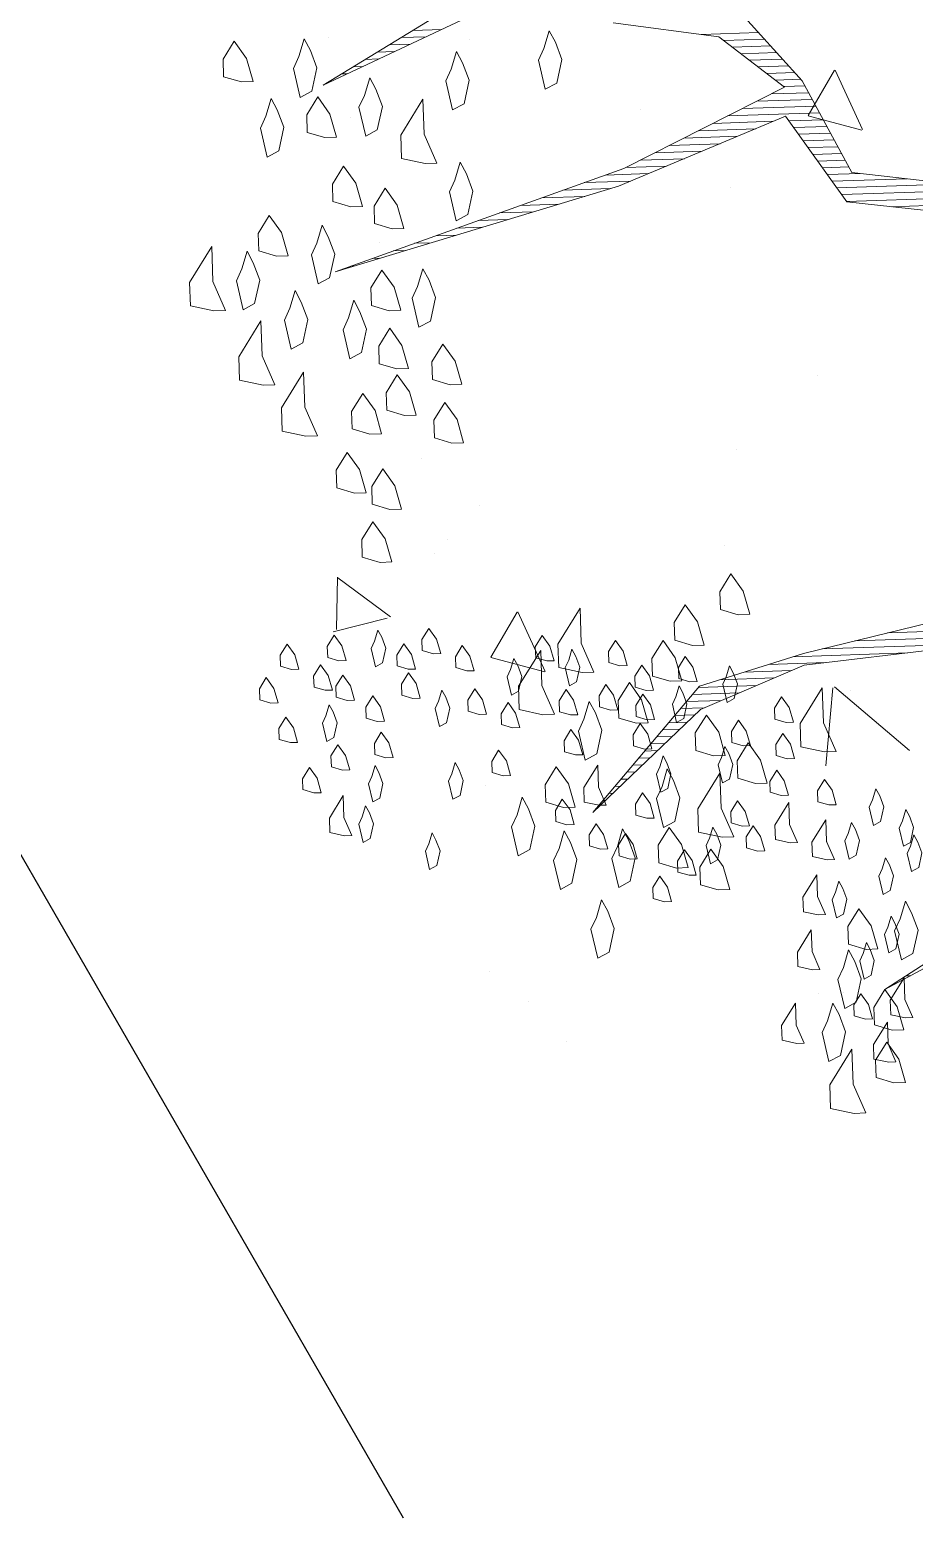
# Model space of a CAD drawing. Header units: millimetres. Extents: x 111 to 1506, y 14 to 566.
# Drawn here: x 221.863 to 222.759, y 203.567 to 205.075 of the extents above; entities that cross this region are included whole.
import ezdxf

# ---------------------------------------------------------------- set-up
doc = ezdxf.new("R2010")
doc.units = ezdxf.units.MM
doc.layers.add('ARBOLES', color=78, linetype='Continuous', lineweight=5)

# ---------------------------------------------------------------- blocks, each defined once
blk = doc.blocks.new('*X16')
at = {"color": 0}
for p, q in [((16.5355, 16.78), (16.5722, 16.78)), ((16.5531, 16.79), (16.5956, 16.79)), ((16.5001, 16.76), (16.5256, 16.76)), ((16.5178, 16.77), (16.5489, 16.77)), ((16.9732, 16.77), (17.0563, 16.77)), ((17.0054, 16.76), (17.0647, 16.76)), ((16.4647, 16.74), (16.4789, 16.74)), ((16.4824, 16.75), (16.5022, 16.75)), ((17.0177, 16.75), (17.0732, 16.75)), ((17.0299, 16.74), (17.0817, 16.74)), ((16.4293, 16.72), (16.4322, 16.72)), ((16.447, 16.73), (16.4556, 16.73)), ((17.0421, 16.73), (17.0901, 16.73)), ((17.0543, 16.72), (17.0986, 16.72)), ((17.0665, 16.71), (17.1071, 16.71)), ((17.0788, 16.7), (17.1155, 16.7)), ((17.091, 16.69), (17.1213, 16.69)), ((17.0504, 16.67), (17.1313, 16.67)), ((17.0719, 16.68), (17.1263, 16.68)), ((17.0073, 16.65), (17.1413, 16.65)), ((17.0288, 16.66), (17.1363, 16.66)), ((16.9642, 16.63), (17.0477, 16.63)), ((16.9858, 16.64), (17.0741, 16.64)), ((17.0964, 16.64), (17.1463, 16.64)), ((17.1031, 16.63), (17.1513, 16.63)), ((16.9211, 16.61), (16.995, 16.61)), ((16.9427, 16.62), (17.0214, 16.62)), ((17.1097, 16.62), (17.1563, 16.62)), ((17.1164, 16.61), (17.1613, 16.61)), ((16.8565, 16.58), (16.9159, 16.58)), ((16.8781, 16.59), (16.9423, 16.59)), ((16.8996, 16.6), (16.9686, 16.6)), ((17.1231, 16.6), (17.1663, 16.6)), ((17.1297, 16.59), (17.1713, 16.59)), ((17.1364, 16.58), (17.1763, 16.58)), ((16.7953, 16.56), (16.8632, 16.56)), ((16.8265, 16.57), (16.8895, 16.57)), ((17.1431, 16.57), (17.1813, 16.57)), ((17.1497, 16.56), (17.1971, 16.56)), ((16.7328, 16.54), (16.7955, 16.54)), ((16.764, 16.55), (16.8332, 16.55)), ((17.1564, 16.55), (17.2651, 16.55)), ((17.163, 16.54), (17.3331, 16.54)), ((16.6703, 16.52), (16.7201, 16.52)), ((16.7015, 16.53), (16.7578, 16.53)), ((17.1697, 16.53), (17.401, 16.53)), ((17.1764, 16.52), (17.469, 16.52)), ((16.6078, 16.5), (16.6447, 16.5)), ((16.639, 16.51), (16.6824, 16.51)), ((17.2412, 16.51), (17.7938, 16.51)), ((16.5453, 16.48), (16.5693, 16.48)), ((16.5765, 16.49), (16.607, 16.49)), ((16.4515, 16.45), (16.4563, 16.45)), ((16.4828, 16.46), (16.494, 16.46)), ((16.514, 16.47), (16.5317, 16.47)), ((17.2149, 15.89), (17.3677, 15.89)), ((17.1189, 15.87), (17.3117, 15.87)), ((17.1669, 15.88), (17.3397, 15.88)), ((17.0401, 15.85), (17.1235, 15.85)), ((17.0761, 15.86), (17.2435, 15.86)), ((16.9681, 15.83), (17.0472, 15.83)), ((17.0041, 15.84), (17.0729, 15.84)), ((16.919, 15.8), (16.9701, 15.8)), ((16.9281, 15.81), (16.9958, 15.81)), ((16.9371, 15.82), (17.0215, 15.82)), ((16.9009, 15.78), (16.9301, 15.78)), ((16.91, 15.79), (16.9444, 15.79)), ((16.8829, 15.76), (16.9077, 15.76)), ((16.8919, 15.77), (16.9189, 15.77)), ((16.8648, 15.74), (16.8853, 15.74)), ((16.8738, 15.75), (16.8965, 15.75)), ((16.8467, 15.72), (16.863, 15.72)), ((16.8557, 15.73), (16.8742, 15.73)), ((16.8286, 15.7), (16.8406, 15.7)), ((16.8376, 15.71), (16.8518, 15.71)), ((16.8014, 15.67), (16.8071, 15.67)), ((16.8105, 15.68), (16.8183, 15.68)), ((16.8195, 15.69), (16.8295, 15.69)), ((16.7833, 15.65), (16.7848, 15.65)), ((16.7924, 15.66), (16.7959, 15.66)), ((17.2254, 15.39), (17.2317, 15.39)), ((17.2087, 15.38), (17.2117, 15.38))]:
    blk.add_line(p, q, dxfattribs=at)
blk = doc.blocks.new('E1E')
at = {"layer": 'ARBOLES', "ltscale": 0.2}
for p, q in [((96.0598, 59.5667), (96.0598, 59.5667)), ((96.122, 59.5391), (96.122, 59.5391)), ((96.1796, 59.5223), (96.1796, 59.5223)), ((95.7699, 59.3841), (95.7699, 59.3841)), ((95.7975, 59.3971), (95.7975, 59.3971)), ((96.2691, 59.314), (96.2691, 59.314)), ((95.857, 59.2206), (95.857, 59.2206)), ((96.5118, 59.2106), (96.4571, 59.1706)), ((96.5318, 59.147), (96.5092, 59.2067)), ((96.3217, 59.1674), (96.2544, 59.159)), ((96.3128, 59.1041), (96.322, 59.1672)), ((96.5311, 59.1477), (96.4538, 59.1674)), ((96.3122, 59.1036), (96.2542, 59.1583)), ((95.9214, 59.0448), (95.8936, 59.1364)), ((95.92, 59.0432), (95.8063, 59.0804)), ((96.4334, 59.0761), (96.4334, 59.0761)), ((95.9008, 59.0394), (95.9008, 59.0394)), ((95.9924, 59.0443), (95.9924, 59.0443)), ((96.4248, 59.0542), (96.4248, 59.0542)), ((96.4042, 59.0005), (96.4042, 59.0005)), ((96.4916, 58.9742), (96.4916, 58.9742)), ((96.1089, 58.9342), (96.1089, 58.9342)), ((96.1395, 58.8197), (96.1395, 58.8197)), ((96.6386, 58.7496), (96.6386, 58.7496)), ((96.0816, 58.6988), (96.0816, 58.6988)), ((96.7277, 58.6218), (96.7277, 58.6218)), ((96.7897, 58.5418), (96.7897, 58.5418)), ((96.2657, 58.527), (96.2657, 58.527)), ((96.4032, 58.4799), (96.4032, 58.4799)), ((96.6289, 58.4788), (96.6289, 58.4788)), ((96.2114, 58.4099), (96.1441, 58.4015)), ((96.2025, 58.3466), (96.2117, 58.4097)), ((96.2019, 58.3461), (96.1439, 58.4008))]:
    blk.add_line(p, q, dxfattribs=at)
for points in [[(95.7024, 59.5158), (95.7313, 59.5209), (95.7429, 59.4949), (95.7343, 59.4442), (95.7169, 59.4833), (95.6894, 59.51)], [(95.6714, 59.463), (95.6938, 59.4652), (95.7025, 59.4457), (95.6981, 59.4204), (95.6764, 59.4341), (95.6584, 59.4572)], [(95.7748, 59.4233), (95.7755, 59.4392), (95.7545, 59.4688), (95.7444, 59.4565), (95.7495, 59.4276), (95.7647, 59.411), (95.7769, 59.4009)], [(95.7992, 59.463), (95.8172, 59.4662), (95.8245, 59.4499), (95.8191, 59.4183), (95.8082, 59.4427), (95.791, 59.4594)], [(96.0834, 59.4127), (96.0842, 59.4286), (96.0632, 59.4582), (96.0531, 59.4459), (96.0581, 59.417), (96.0733, 59.4004), (96.0856, 59.3903)], [(95.6867, 59.4421), (95.7048, 59.4453), (95.712, 59.4291), (95.7066, 59.3974), (95.6957, 59.4218), (95.6786, 59.4385)], [(96.4055, 59.4359), (96.4235, 59.439), (96.4308, 59.4228), (96.4254, 59.3912), (96.4145, 59.4155), (96.3973, 59.4323)], [(96.3065, 59.4064), (96.307, 59.4164), (96.2939, 59.4349), (96.2876, 59.4272), (96.2907, 59.4091), (96.3002, 59.3988), (96.3079, 59.3924)], [(96.3942, 59.4065), (96.3946, 59.4164), (96.3815, 59.435), (96.3752, 59.4273), (96.3784, 59.4092), (96.3879, 59.3988), (96.3956, 59.3925)], [(95.6974, 59.4045), (95.7198, 59.4066), (95.7285, 59.3871), (95.7242, 59.3618), (95.7025, 59.3755), (95.6844, 59.3987)], [(95.7328, 59.4042), (95.7468, 59.4056), (95.7522, 59.3934), (95.7495, 59.3776), (95.736, 59.3862), (95.7247, 59.4006)], [(96.4597, 59.4016), (96.4737, 59.4029), (96.4791, 59.3907), (96.4764, 59.3749), (96.4629, 59.3835), (96.4516, 59.398)], [(95.6881, 59.3843), (95.7062, 59.3875), (95.7134, 59.3712), (95.708, 59.3396), (95.6971, 59.364), (95.68, 59.3807)], [(95.7813, 59.3561), (95.782, 59.372), (95.761, 59.4016), (95.7509, 59.3893), (95.756, 59.3604), (95.7712, 59.3438), (95.7835, 59.3337)], [(96.1572, 59.352), (96.1579, 59.3679), (96.1369, 59.3975), (96.1268, 59.3852), (96.1319, 59.3563), (96.1471, 59.3397), (96.1594, 59.3296)], [(96.4019, 59.3564), (96.4024, 59.3663), (96.3892, 59.3848), (96.3829, 59.3771), (96.3861, 59.3591), (96.3956, 59.3487), (96.4033, 59.3424)], [(95.815, 59.3727), (95.8331, 59.3758), (95.8404, 59.3596), (95.835, 59.328), (95.8241, 59.3523), (95.8069, 59.369)], [(96.0922, 59.323), (96.0929, 59.3389), (96.0719, 59.3686), (96.0618, 59.3563), (96.0669, 59.3274), (96.0821, 59.3107), (96.0944, 59.3006)], [(96.2201, 59.3333), (96.2208, 59.3492), (96.1999, 59.3788), (96.1897, 59.3665), (96.1948, 59.3376), (96.21, 59.321), (96.2223, 59.3108)], [(95.7654, 59.3311), (95.7658, 59.341), (95.7527, 59.3595), (95.7464, 59.3518), (95.7496, 59.3338), (95.7591, 59.3234), (95.7667, 59.3171)], [(96.0138, 59.3638), (96.0278, 59.3651), (96.0333, 59.3529), (96.0306, 59.3371), (96.017, 59.3457), (96.0057, 59.3601)], [(96.438, 59.3627), (96.452, 59.3641), (96.4575, 59.3519), (96.4548, 59.3361), (96.4412, 59.3446), (96.4299, 59.3591)], [(96.5094, 59.3555), (96.5234, 59.3569), (96.5289, 59.3447), (96.5262, 59.3289), (96.5126, 59.3375), (96.5013, 59.3519)], [(96.0721, 59.3313), (96.0861, 59.3326), (96.0916, 59.3205), (96.0889, 59.3046), (96.0753, 59.3132), (96.064, 59.3277)], [(96.1101, 59.3336), (96.1241, 59.3349), (96.1295, 59.3227), (96.1268, 59.3069), (96.1133, 59.3155), (96.1019, 59.3299)], [(96.3125, 59.3165), (96.3129, 59.3265), (96.2998, 59.345), (96.2935, 59.3373), (96.2967, 59.3192), (96.3062, 59.3089), (96.3138, 59.3025)], [(96.3947, 59.3288), (96.4087, 59.3302), (96.4141, 59.318), (96.4114, 59.3022), (96.3979, 59.3107), (96.3866, 59.3252)], [(96.4815, 59.309), (96.4819, 59.3189), (96.4688, 59.3374), (96.4625, 59.3297), (96.4656, 59.3117), (96.4751, 59.3013), (96.4828, 59.295)], [(95.7394, 59.2751), (95.7402, 59.291), (95.7192, 59.3206), (95.7091, 59.3083), (95.7141, 59.2794), (95.7293, 59.2628), (95.7416, 59.2527)], [(95.7496, 59.2899), (95.75, 59.2999), (95.7369, 59.3184), (95.7306, 59.3107), (95.7338, 59.2926), (95.7433, 59.2823), (95.751, 59.2759)], [(95.764, 59.325), (95.7864, 59.3272), (95.7951, 59.3077), (95.7908, 59.2824), (95.7691, 59.2961), (95.751, 59.3192)], [(95.9584, 59.3258), (95.9809, 59.328), (95.9895, 59.3085), (95.9852, 59.2832), (95.9635, 59.2969), (95.9454, 59.3201)], [(95.998, 59.3226), (96.0121, 59.324), (96.0175, 59.3118), (96.0148, 59.296), (96.0012, 59.3046), (95.9899, 59.319)], [(96.0156, 59.3201), (96.038, 59.3223), (96.0467, 59.3028), (96.0423, 59.2775), (96.0206, 59.2912), (96.0025, 59.3143)], [(96.1593, 59.3214), (96.1733, 59.3228), (96.1788, 59.3106), (96.1761, 59.2948), (96.1625, 59.3033), (96.1512, 59.3178)], [(96.5497, 59.3199), (96.5637, 59.3212), (96.5691, 59.309), (96.5664, 59.2932), (96.5528, 59.3018), (96.5415, 59.3162)], [(95.8246, 59.2746), (95.825, 59.2846), (95.8119, 59.3031), (95.8056, 59.2954), (95.8088, 59.2773), (95.8183, 59.267), (95.826, 59.2606)], [(95.8341, 59.3081), (95.8521, 59.3112), (95.8594, 59.295), (95.854, 59.2634), (95.8431, 59.2878), (95.8259, 59.3045)], [(95.9918, 59.2711), (95.9922, 59.2811), (95.9791, 59.2996), (95.9728, 59.2919), (95.9759, 59.2738), (95.9854, 59.2635), (95.9931, 59.2571)], [(96.171, 59.3036), (96.1934, 59.3058), (96.2021, 59.2863), (96.1978, 59.261), (96.1761, 59.2747), (96.158, 59.2978)], [(96.2538, 59.2953), (96.2678, 59.2966), (96.2732, 59.2844), (96.2705, 59.2686), (96.2569, 59.2772), (96.2456, 59.2916)], [(96.0691, 59.2348), (96.0698, 59.2507), (96.0488, 59.2804), (96.0387, 59.2681), (96.0438, 59.2392), (96.059, 59.2225), (96.0713, 59.2124)], [(96.0717, 59.2775), (96.0857, 59.2789), (96.0912, 59.2667), (96.0885, 59.2509), (96.0749, 59.2594), (96.0636, 59.2739)], [(96.1318, 59.2848), (96.1499, 59.288), (96.1571, 59.2717), (96.1517, 59.2401), (96.1408, 59.2645), (96.1237, 59.2812)], [(96.4209, 59.2918), (96.4349, 59.2931), (96.4404, 59.2809), (96.4377, 59.2651), (96.4241, 59.2737), (96.4128, 59.2881)], [(96.4643, 59.2819), (96.4783, 59.2832), (96.4837, 59.271), (96.481, 59.2552), (96.4675, 59.2638), (96.4562, 59.2782)], [(96.4941, 59.2805), (96.5081, 59.2819), (96.5136, 59.2697), (96.5109, 59.2539), (96.4973, 59.2625), (96.486, 59.2769)], [(95.9317, 59.2639), (95.9457, 59.2652), (95.9511, 59.253), (95.9484, 59.2372), (95.9349, 59.2458), (95.9236, 59.2602)], [(95.978, 59.2644), (96.0069, 59.2695), (96.0185, 59.2435), (96.0099, 59.1929), (95.9925, 59.2319), (95.965, 59.2586)], [(96.3609, 59.2407), (96.3613, 59.2506), (96.3482, 59.2691), (96.3419, 59.2614), (96.3451, 59.2434), (96.3546, 59.233), (96.3622, 59.2267)], [(96.5416, 59.2724), (96.5556, 59.2738), (96.561, 59.2616), (96.5583, 59.2458), (96.5447, 59.2544), (96.5334, 59.2688)], [(95.7826, 59.2267), (95.7831, 59.2367), (95.77, 59.2552), (95.7636, 59.2475), (95.7668, 59.2294), (95.7763, 59.219), (95.784, 59.2127)], [(95.849, 59.2417), (95.8671, 59.2448), (95.8743, 59.2286), (95.8689, 59.197), (95.8581, 59.2213), (95.8409, 59.2381)], [(95.8987, 59.2394), (95.9168, 59.2426), (95.924, 59.2264), (95.9186, 59.1947), (95.9078, 59.2191), (95.8906, 59.2358)], [(95.9606, 59.2427), (95.9746, 59.244), (95.98, 59.2318), (95.9773, 59.216), (95.9638, 59.2246), (95.9525, 59.239)], [(96.0808, 59.2134), (96.0812, 59.2233), (96.0681, 59.2418), (96.0618, 59.2341), (96.065, 59.2161), (96.0745, 59.2057), (96.0822, 59.1994)], [(96.1884, 59.1944), (96.1891, 59.2103), (96.1681, 59.24), (96.158, 59.2277), (96.1631, 59.1988), (96.1783, 59.1821), (96.1906, 59.172)], [(96.1815, 59.2387), (96.1955, 59.2401), (96.201, 59.2279), (96.1983, 59.2121), (96.1847, 59.2207), (96.1734, 59.2351)], [(96.3911, 59.2493), (96.4051, 59.2506), (96.4106, 59.2385), (96.4079, 59.2226), (96.3943, 59.2312), (96.383, 59.2457)], [(96.4923, 59.2408), (96.5063, 59.2421), (96.5118, 59.2299), (96.5091, 59.2141), (96.4955, 59.2227), (96.4842, 59.2371)], [(95.8373, 59.2024), (95.8377, 59.2123), (95.8246, 59.2308), (95.8183, 59.2231), (95.8215, 59.2051), (95.831, 59.1947), (95.8387, 59.1884)], [(96.2651, 59.237), (96.2791, 59.2384), (96.2845, 59.2262), (96.2818, 59.2104), (96.2683, 59.2189), (96.257, 59.2334)], [(96.3089, 59.237), (96.3229, 59.2384), (96.3284, 59.2262), (96.3257, 59.2104), (96.3121, 59.219), (96.3008, 59.2334)], [(96.4607, 59.2023), (96.4612, 59.2123), (96.4481, 59.2308), (96.4418, 59.2231), (96.4449, 59.205), (96.4544, 59.1947), (96.4621, 59.1883)], [(95.761, 59.1879), (95.7614, 59.1978), (95.7483, 59.2163), (95.742, 59.2086), (95.7452, 59.1906), (95.7546, 59.1802), (95.7623, 59.1738)], [(96.0153, 59.1745), (96.0158, 59.1844), (96.0027, 59.2029), (95.9963, 59.1952), (95.9995, 59.1772), (96.009, 59.1668), (96.0167, 59.1605)], [(96.2368, 59.2082), (96.2658, 59.2133), (96.2773, 59.1873), (96.2687, 59.1367), (96.2513, 59.1757), (96.2238, 59.2024)], [(96.4097, 59.2186), (96.4237, 59.2199), (96.4291, 59.2077), (96.4264, 59.1919), (96.4129, 59.2005), (96.4016, 59.215)], [(95.7818, 59.163), (95.7822, 59.173), (95.7691, 59.1915), (95.7628, 59.1838), (95.766, 59.1657), (95.7754, 59.1553), (95.7831, 59.149)], [(95.9304, 59.1902), (95.9444, 59.1916), (95.9498, 59.1794), (95.9471, 59.1636), (95.9336, 59.1722), (95.9222, 59.1866)], [(95.965, 59.1885), (95.9875, 59.1907), (95.9961, 59.1712), (95.9918, 59.1459), (95.9701, 59.1596), (95.952, 59.1827)], [(96.1061, 59.2003), (96.1201, 59.2017), (96.1255, 59.1895), (96.1228, 59.1736), (96.1093, 59.1822), (96.098, 59.1967)], [(96.2055, 59.1958), (96.2195, 59.1972), (96.2249, 59.185), (96.2222, 59.1692), (96.2087, 59.1778), (96.1974, 59.1922)], [(96.2941, 59.172), (96.2945, 59.1819), (96.2814, 59.2004), (96.2751, 59.1927), (96.2783, 59.1747), (96.2877, 59.1643), (96.2954, 59.158)], [(96.3428, 59.1937), (96.3568, 59.195), (96.3623, 59.1828), (96.3596, 59.167), (96.346, 59.1756), (96.3347, 59.1901)], [(96.3885, 59.1896), (96.4025, 59.191), (96.4079, 59.1788), (96.4052, 59.163), (96.3916, 59.1716), (96.3803, 59.186)], [(95.8251, 59.1531), (95.8256, 59.163), (95.8125, 59.1816), (95.8062, 59.1739), (95.8093, 59.1558), (95.8188, 59.1454), (95.8265, 59.1391)], [(95.8721, 59.1789), (95.8861, 59.1803), (95.8915, 59.1681), (95.8888, 59.1522), (95.8753, 59.1608), (95.864, 59.1753)], [(96.0251, 59.1763), (96.0475, 59.1784), (96.0562, 59.1589), (96.0518, 59.1336), (96.0301, 59.1473), (96.012, 59.1705)], [(96.1165, 59.166), (96.1305, 59.1673), (96.136, 59.1551), (96.1333, 59.1393), (96.1197, 59.1479), (96.1084, 59.1623)], [(96.127, 59.1749), (96.1494, 59.1771), (96.1581, 59.1575), (96.1538, 59.1322), (96.1321, 59.146), (96.114, 59.1691)], [(96.1626, 59.1719), (96.1766, 59.1732), (96.182, 59.161), (96.1793, 59.1452), (96.1658, 59.1538), (96.1545, 59.1682)], [(95.9964, 59.1514), (96.0104, 59.1528), (96.0158, 59.1406), (96.0131, 59.1248), (95.9995, 59.1334), (95.9882, 59.1478)], [(96.0949, 59.1271), (96.0953, 59.137), (96.0822, 59.1555), (96.0759, 59.1479), (96.0791, 59.1298), (96.0885, 59.1194), (96.0962, 59.1131)], [(96.2326, 59.1349), (96.2331, 59.1448), (96.22, 59.1633), (96.2137, 59.1556), (96.2168, 59.1376), (96.2263, 59.1272), (96.234, 59.1209)], [(95.9403, 59.146), (95.9544, 59.1473), (95.9598, 59.1351), (95.9571, 59.1193), (95.9435, 59.1279), (95.9322, 59.1423)], [(96.131, 59.1334), (96.145, 59.1348), (96.1504, 59.1226), (96.1477, 59.1068), (96.1342, 59.1154), (96.1229, 59.1298)], [(96.2116, 59.1424), (96.2405, 59.1475), (96.2521, 59.1215), (96.2434, 59.0709), (96.2261, 59.1099), (96.1986, 59.1366)], [(96.257, 59.1457), (96.271, 59.1471), (96.2765, 59.1349), (96.2738, 59.1191), (96.2602, 59.1277), (96.2489, 59.1421)], [(95.9015, 59.1212), (95.9304, 59.1263), (95.942, 59.1003), (95.9333, 59.0497), (95.916, 59.0887), (95.8885, 59.1154)], [(96.1082, 59.112), (96.1306, 59.1142), (96.1393, 59.0946), (96.135, 59.0693), (96.1133, 59.0831), (96.0952, 59.1062)], [(96.1721, 59.1177), (96.1861, 59.119), (96.1916, 59.1068), (96.1889, 59.091), (96.1753, 59.0996), (96.164, 59.114)], [(96.4906, 59.1108), (96.5131, 59.113), (96.5217, 59.0935), (96.5174, 59.0682), (96.4957, 59.0819), (96.4776, 59.105)], [(95.9584, 59.1053), (95.9725, 59.1067), (95.9779, 59.0945), (95.9752, 59.0787), (95.9616, 59.0872), (95.9503, 59.1017)], [(96.047, 59.0814), (96.0475, 59.0914), (96.0343, 59.1099), (96.028, 59.1022), (96.0312, 59.0841), (96.0407, 59.0737), (96.0484, 59.0674)], [(96.0858, 59.1036), (96.0999, 59.105), (96.1053, 59.0928), (96.1026, 59.077), (96.089, 59.0855), (96.0777, 59.1)], [(96.0996, 59.0614), (96.122, 59.0635), (96.1307, 59.044), (96.1264, 59.0187), (96.1047, 59.0324), (96.0866, 59.0556)], [(96.5037, 59.0465), (96.5261, 59.0486), (96.5348, 59.0291), (96.5305, 59.0038), (96.5088, 59.0176), (96.4907, 59.0407)], [(96.5514, 59.0443), (96.5738, 59.0465), (96.5825, 59.027), (96.5782, 59.0017), (96.5565, 59.0154), (96.5384, 59.0385)], [(96.062, 59.0057), (96.0845, 59.0079), (96.0931, 58.9883), (96.0888, 58.963), (96.0671, 58.9768), (96.049, 58.9999)], [(96.6324, 59.0025), (96.6613, 59.0075), (96.6729, 58.9815), (96.6643, 58.9309), (96.6469, 58.9699), (96.6194, 58.9967)], [(96.5609, 58.9706), (96.5833, 58.9728), (96.592, 58.9533), (96.5876, 58.928), (96.5659, 58.9417), (96.5479, 58.9648)], [(96.704, 58.9642), (96.7329, 58.9693), (96.7445, 58.9433), (96.7359, 58.8926), (96.7185, 58.9317), (96.691, 58.9584)], [(96.464, 58.9431), (96.4864, 58.9452), (96.4951, 58.9257), (96.4908, 58.9004), (96.4691, 58.9141), (96.451, 58.9373)], [(96.5305, 58.9337), (96.5529, 58.9359), (96.5616, 58.9164), (96.5573, 58.8911), (96.5356, 58.9048), (96.5175, 58.9279)], [(96.6383, 58.8492), (96.639, 58.8651), (96.618, 58.8947), (96.6079, 58.8824), (96.613, 58.8535), (96.6282, 58.8369), (96.6405, 58.8268)], [(96.7091, 58.8652), (96.7098, 58.8811), (96.6889, 58.9107), (96.6787, 58.8984), (96.6838, 58.8695), (96.699, 58.8529), (96.7113, 58.8428)], [(96.7937, 58.9028), (96.8226, 58.9079), (96.8342, 58.8819), (96.8255, 58.8313), (96.8082, 58.8703), (96.7807, 58.897)], [(96.493, 58.878), (96.5154, 58.8802), (96.5241, 58.8607), (96.5198, 58.8354), (96.4981, 58.8491), (96.48, 58.8722)], [(96.5602, 58.8846), (96.5826, 58.8868), (96.5913, 58.8672), (96.587, 58.8419), (96.5653, 58.8557), (96.5472, 58.8788)], [(96.7814, 58.8428), (96.7821, 58.8587), (96.7612, 58.8883), (96.7511, 58.876), (96.7561, 58.8471), (96.7713, 58.8305), (96.7836, 58.8204)], [(96.5747, 58.7819), (96.5754, 58.7978), (96.5545, 58.8275), (96.5443, 58.8152), (96.5494, 58.7863), (96.5646, 58.7696), (96.5769, 58.7595)], [(96.5957, 58.8224), (96.6181, 58.8246), (96.6268, 58.8051), (96.6224, 58.7798), (96.6007, 58.7935), (96.5827, 58.8166)], [(96.7085, 58.7791), (96.7092, 58.795), (96.6882, 58.8247), (96.6781, 58.8124), (96.6832, 58.7835), (96.6984, 58.7668), (96.7107, 58.7567)], [(96.7482, 58.8124), (96.7706, 58.8146), (96.7793, 58.7951), (96.775, 58.7698), (96.7533, 58.7835), (96.7352, 58.8066)], [(96.6297, 58.7285), (96.6521, 58.7307), (96.6608, 58.7111), (96.6565, 58.6858), (96.6348, 58.6996), (96.6167, 58.7227)], [(96.6868, 58.7227), (96.7092, 58.7249), (96.7179, 58.7054), (96.7136, 58.6801), (96.6919, 58.6938), (96.6738, 58.7169)], [(96.8242, 58.6592), (96.8249, 58.6751), (96.8039, 58.7047), (96.7938, 58.6924), (96.7989, 58.6635), (96.8141, 58.6469), (96.8264, 58.6368)], [(96.5813, 58.6446), (96.582, 58.6605), (96.5611, 58.6901), (96.551, 58.6778), (96.556, 58.6489), (96.5712, 58.6323), (96.5835, 58.6222)], [(96.7476, 58.6563), (96.77, 58.6585), (96.7787, 58.6389), (96.7744, 58.6136), (96.7527, 58.6274), (96.7346, 58.6505)], [(96.6225, 58.6396), (96.6515, 58.6446), (96.663, 58.6186), (96.6544, 58.568), (96.637, 58.607), (96.6095, 58.6338)], [(96.7223, 58.5905), (96.7231, 58.6064), (96.7021, 58.636), (96.692, 58.6237), (96.697, 58.5948), (96.7122, 58.5782), (96.7245, 58.5681)], [(96.8142, 58.5768), (96.8149, 58.5927), (96.7939, 58.6223), (96.7838, 58.61), (96.7889, 58.5811), (96.804, 58.5645), (96.8163, 58.5544)], [(96.8676, 58.6318), (96.89, 58.634), (96.8987, 58.6144), (96.8944, 58.5891), (96.8727, 58.6029), (96.8546, 58.626)], [(96.6364, 58.521), (96.6371, 58.5369), (96.6161, 58.5665), (96.606, 58.5542), (96.6111, 58.5253), (96.6263, 58.5087), (96.6385, 58.4986)], [(96.541, 58.4552), (96.5417, 58.4711), (96.5207, 58.5007), (96.5106, 58.4884), (96.5157, 58.4595), (96.5309, 58.4429), (96.5432, 58.4328)]]:
    blk.add_lwpolyline(points, close=True, dxfattribs=at)
for points in [[(95.8415, 58.0658), (95.7481, 58.258), (95.9006, 58.3882), (96.1362, 58.4542), (96.2345, 58.3733), (96.3437, 58.3206)], [(96.6617, 58.4466), (96.7737, 58.5977), (96.6263, 58.4386)], [(96.4745, 58.3944), (96.3488, 58.3618), (96.2512, 58.3884), (96.3956, 58.5541), (96.6745, 58.803), (96.3934, 58.5765), (96.2367, 58.421), (96.1282, 58.4896), (95.8861, 58.4207)], [(95.8286, 58.9173), (95.9702, 59.0193), (96.0728, 59.104), (96.1356, 59.2956), (96.0612, 59.13), (95.9644, 59.0324), (95.8141, 58.9498)], [(95.6765, 59.2938), (95.7242, 59.3618), (95.6736, 59.3003)]]:
    blk.add_lwpolyline(points, dxfattribs=at)
at = {"layer": 'ARBOLES', "ltscale": 0.2, "xscale": 0.8372139817761642, "yscale": 0.8372139817761642, "zscale": 0.8372139817761642, "rotation": 204.0028523145856}
blk.add_blockref('*X16', (103.6395, 76.9735), dxfattribs=at)

msp = doc.modelspace()

# ---------------------------------------------------------------- linework, layer by layer
msp.add_line((222.24177, 203.56684), (183.20949, 271.17273))

# ---------------------------------------------------------------- block references
at = {"layer": 'ARBOLES', "color": 0, "xscale": 0.8310831642732954, "yscale": 0.8310831642732954, "zscale": 0.8310831642732954, "rotation": 157.9147716791316}
msp.add_blockref('E1E', (314.99625, 219.90565), dxfattribs=at)

doc.saveas('drawing.dxf')
